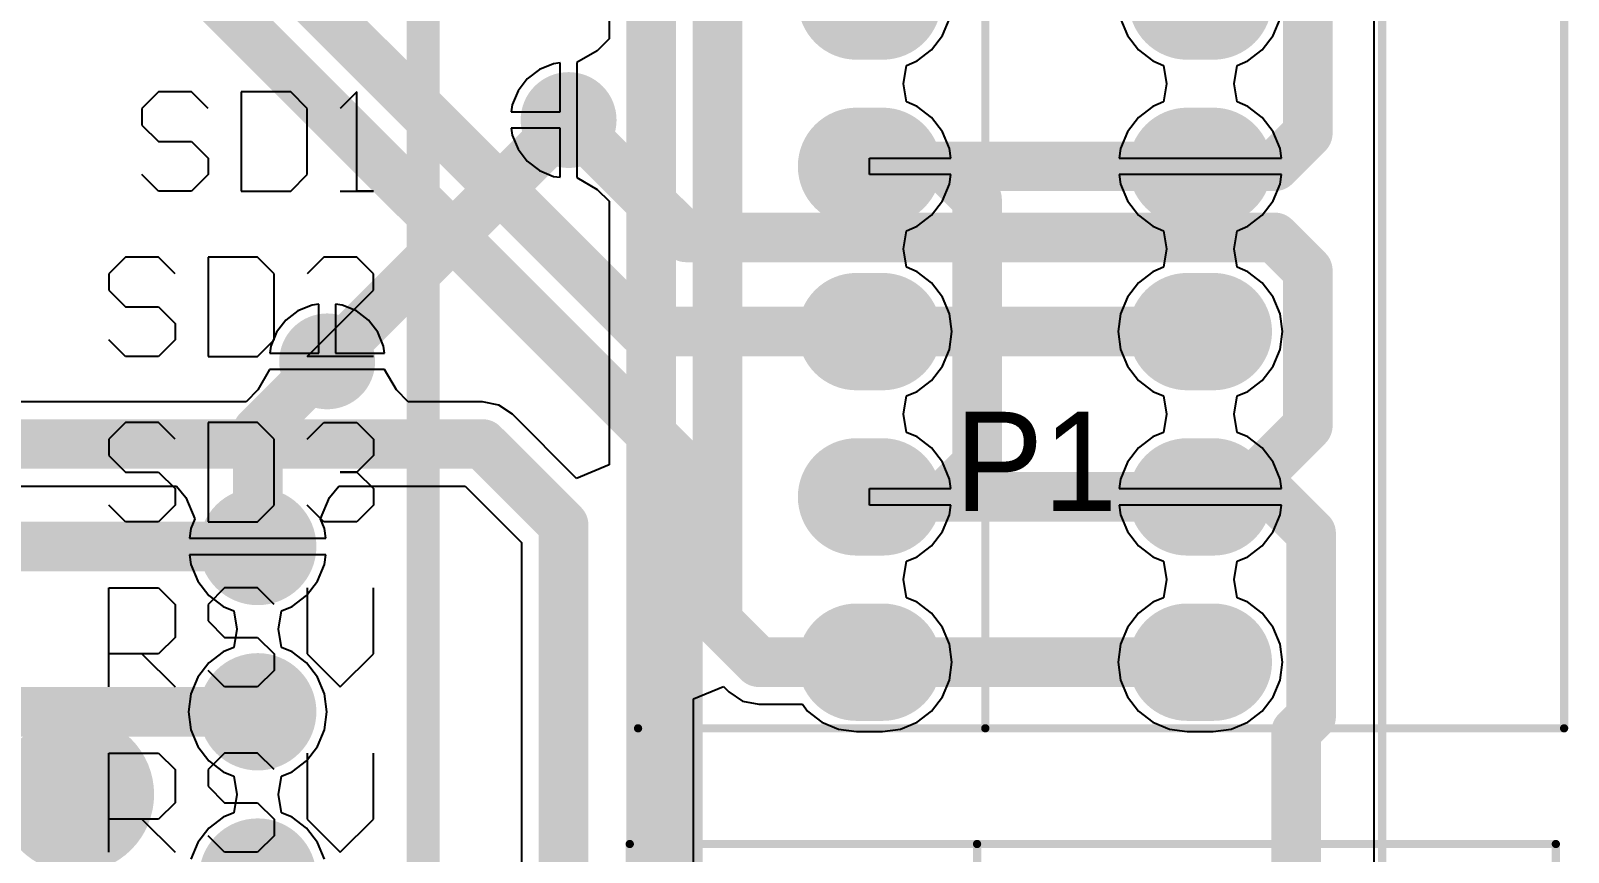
# Model space of a CAD drawing. Header units: millimetres. Extents: x 2.82 to 7.12, y 0.77 to 5.15.
# Drawn here: x 6.188 to 7.117, y 2.54 to 3.037 of the extents above; entities that cross this region are included whole.
import ezdxf

# ---------------------------------------------------------------- set-up
doc = ezdxf.new("R2010")
doc.units = ezdxf.units.MM
doc.header["$MEASUREMENT"] = 0
for name, color, linetype in [('BottomLayer', 5, 'Continuous'), ('BottomSolder', 6, 'Continuous'), ('Mechanical1', 6, 'Continuous'), ('MultiLayer', 9, 'Continuous'), ('PadHoleLayer', 156, 'Continuous'), ('TopLayer', 1, 'Continuous'), ('TopOverlay', 2, 'Continuous'), ('TopSolder', 216, 'Continuous'), ('ViaHoleLayer', 16, 'Continuous')]:
    doc.layers.add(name, color=color, linetype=linetype)

# ---------------------------------------------------------------- blocks, each defined once
blk = doc.blocks.new('EC3AW_9')
at = {"layer": 'BottomLayer', "const_width": 0.031496}
for points in [[(0.054252, 0.1, 1), (0.085748, 0.1, 1)], [(0.154252, 0.1, 1), (0.185748, 0.1, 1)], [(0.254252, 0.1, 1), (0.285748, 0.1, 1)]]:
    blk.add_lwpolyline(points, format="xyb", close=True, dxfattribs=at)
at = {"layer": 'BottomSolder', "const_width": 0.035496}
for points in [[(0.052252, 0.1, 1), (0.087748, 0.1, 1)], [(0.152252, 0.1, 1), (0.187748, 0.1, 1)], [(0.252252, 0.1, 1), (0.287748, 0.1, 1)]]:
    blk.add_lwpolyline(points, format="xyb", close=True, dxfattribs=at)
at = {"layer": 'MultiLayer', "const_width": 0.031496}
for points in [[(0.054252, 0.1, 1), (0.085748, 0.1, 1)], [(0.154252, 0.1, 1), (0.185748, 0.1, 1)], [(0.254252, 0.1, 1), (0.285748, 0.1, 1)]]:
    blk.add_lwpolyline(points, format="xyb", close=True, dxfattribs=at)
at = {"layer": 'PadHoleLayer', "const_width": 0.015748}
for points in [[(0.062126, 0.1, 1), (0.077874, 0.1, 1)], [(0.162126, 0.1, 1), (0.177874, 0.1, 1)], [(0.262126, 0.1, 1), (0.277874, 0.1, 1)]]:
    blk.add_lwpolyline(points, format="xyb", close=True, dxfattribs=at)
at = {"layer": 'TopLayer', "const_width": 0.031496}
for points in [[(0.054252, 0.1, 1), (0.085748, 0.1, 1)], [(0.154252, 0.1, 1), (0.185748, 0.1, 1)], [(0.254252, 0.1, 1), (0.285748, 0.1, 1)]]:
    blk.add_lwpolyline(points, format="xyb", close=True, dxfattribs=at)
at = {"layer": 'TopOverlay'}
for points, const_width in [([(0.142361, 0.21, 1), (0.097639, 0.21, 1)], 0.05), ([(0.085139, 0.21, 1), (0.110139, 0.21, 1)], 0.025), ([(0.129861, 0.21, 1), (0.154861, 0.21, 1)], 0.025)]:
    blk.add_lwpolyline(points, format="xyb", close=True, dxfattribs=dict(at, const_width=const_width))
at = {"layer": 'TopOverlay', "const_width": 0.02}
blk.add_lwpolyline([(0, 0), (1.25, 0)], dxfattribs=at)
at = {"layer": 'TopSolder', "const_width": 0.035496}
for points in [[(0.052252, 0.1, 1), (0.087748, 0.1, 1)], [(0.152252, 0.1, 1), (0.187748, 0.1, 1)], [(0.252252, 0.1, 1), (0.287748, 0.1, 1)]]:
    blk.add_lwpolyline(points, format="xyb", close=True, dxfattribs=at)
blk = doc.blocks.new('S______T________15')
at = {"layer": 'TopOverlay', "const_width": 0.005}
for points in [[(-0.04, 0.34), (1.08, 0.34)], [(1.08, 0.34), (1.08, -0.22)], [(-0.04, 0.13), (1.08, 0.13)], [(-0.04, -0.22), (1.08, -0.22)]]:
    blk.add_lwpolyline(points, dxfattribs=at)
at = {"layer": 'TopOverlay', "const_width": 0.0025}
for points in [[(1.07875, 0.34, 1), (1.08125, 0.34, 1)], [(1.07875, 0.34, 1), (1.08125, 0.34, 1)], [(1.07875, 0.13, 1), (1.08125, 0.13, 1)], [(1.07875, -0.22, 1), (1.08125, -0.22, 1)], [(1.07875, -0.22, 1), (1.08125, -0.22, 1)]]:
    blk.add_lwpolyline(points, format="xyb", close=True, dxfattribs=at)
blk = doc.blocks.new('N___MCU__0_9_16')
at = {"layer": 'TopOverlay'}
for p, q in [((-1.01995, -0.06501), (-1.03995, -0.085)), ((-0.99996, -0.085), (-1.01995, -0.06501)), ((-0.97997, -0.07501), (-0.96997, -0.06501)), ((-0.96997, -0.06501), (-0.94998, -0.06501)), ((-0.94998, -0.06501), (-0.93998, -0.07501)), ((-0.89999, -0.085), (-0.91999, -0.06501)), ((-0.88, -0.06501), (-0.88, -0.12499)), ((-0.97997, -0.085), (-0.97997, -0.07501)), ((-1.03995, -0.085), (-1.03995, -0.12499)), ((-0.99996, -0.12499), (-0.99996, -0.085)), ((-0.96997, -0.095), (-0.97997, -0.085)), ((-0.91999, -0.095), (-0.90999, -0.085)), ((-0.90999, -0.085), (-0.88, -0.085)), ((-0.94998, -0.095), (-0.96997, -0.095)), ((-0.93998, -0.105), (-0.94998, -0.095)), ((-0.91999, -0.11499), (-0.91999, -0.095)), ((-0.93998, -0.11499), (-0.93998, -0.105)), ((-0.97997, -0.11499), (-0.96997, -0.12499)), ((-0.94998, -0.12499), (-0.93998, -0.11499)), ((-0.90999, -0.12499), (-0.91999, -0.11499)), ((-0.96997, -0.12499), (-0.94998, -0.12499)), ((-0.88, -0.12499), (-0.90999, -0.12499)), ((-1.01995, -0.16501), (-1.03995, -0.185)), ((-0.99996, -0.185), (-1.01995, -0.16501)), ((-0.97997, -0.17501), (-0.96997, -0.16501)), ((-0.96997, -0.16501), (-0.94998, -0.16501)), ((-0.94998, -0.16501), (-0.93998, -0.17501)), ((-0.89999, -0.185), (-0.91999, -0.16501)), ((-0.88, -0.16501), (-0.88, -0.22499)), ((-0.97997, -0.185), (-0.97997, -0.17501)), ((-1.03995, -0.185), (-1.03995, -0.22499)), ((-0.99996, -0.22499), (-0.99996, -0.185)), ((-0.96997, -0.195), (-0.97997, -0.185)), ((-0.91999, -0.195), (-0.90999, -0.185)), ((-0.90999, -0.185), (-0.88, -0.185)), ((-0.94998, -0.195), (-0.96997, -0.195)), ((-0.93998, -0.205), (-0.94998, -0.195)), ((-0.91999, -0.21499), (-0.91999, -0.195)), ((-0.93998, -0.21499), (-0.93998, -0.205)), ((-0.97997, -0.21499), (-0.96997, -0.22499)), ((-0.94998, -0.22499), (-0.93998, -0.21499)), ((-0.90999, -0.22499), (-0.91999, -0.21499)), ((-0.96997, -0.22499), (-0.94998, -0.22499)), ((-0.88, -0.22499), (-0.90999, -0.22499)), ((-1.03995, -0.27501), (-1.02995, -0.26501)), ((-1.02995, -0.26501), (-1.00996, -0.26501)), ((-1.00996, -0.26501), (-0.99996, -0.27501)), ((-0.96997, -0.26501), (-0.97997, -0.27501)), ((-0.93998, -0.26501), (-0.96997, -0.26501)), ((-0.93998, -0.32499), (-0.93998, -0.26501)), ((-0.91999, -0.27501), (-0.90999, -0.26501)), ((-0.90999, -0.26501), (-0.89, -0.26501)), ((-0.89, -0.26501), (-0.88, -0.27501)), ((-1.03995, -0.285), (-1.03995, -0.27501)), ((-0.97997, -0.27501), (-0.97997, -0.31499)), ((-0.91999, -0.285), (-0.91999, -0.27501)), ((-1.02995, -0.295), (-1.03995, -0.285)), ((-0.90999, -0.295), (-0.91999, -0.285)), ((-1.03995, -0.305), (-1.02995, -0.295)), ((-1.02995, -0.295), (-1.01995, -0.295)), ((-1.01995, -0.295), (-1.02995, -0.295)), ((-0.89, -0.295), (-0.90999, -0.295)), ((-0.88, -0.305), (-0.89, -0.295)), ((-1.03995, -0.31499), (-1.03995, -0.305)), ((-0.88, -0.31499), (-0.88, -0.305)), ((-1.02995, -0.32499), (-1.03995, -0.31499)), ((-0.99996, -0.31499), (-1.00996, -0.32499)), ((-0.97997, -0.31499), (-0.96997, -0.32499)), ((-0.91999, -0.31499), (-0.90999, -0.32499)), ((-0.89, -0.32499), (-0.88, -0.31499)), ((-1.00996, -0.32499), (-1.02995, -0.32499)), ((-0.96997, -0.32499), (-0.93998, -0.32499)), ((-0.90999, -0.32499), (-0.89, -0.32499)), ((-1.03995, -0.36501), (-0.99996, -0.36501)), ((-0.99996, -0.36501), (-1.03995, -0.405)), ((-0.96997, -0.36501), (-0.97997, -0.37501)), ((-0.93998, -0.36501), (-0.96997, -0.36501)), ((-0.93998, -0.42499), (-0.93998, -0.36501)), ((-0.91999, -0.37501), (-0.90999, -0.36501)), ((-0.90999, -0.36501), (-0.89, -0.36501)), ((-0.89, -0.36501), (-0.88, -0.37501)), ((-0.97997, -0.37501), (-0.97997, -0.41499)), ((-0.91999, -0.385), (-0.91999, -0.37501)), ((-0.90999, -0.395), (-0.91999, -0.385)), ((-0.89, -0.395), (-0.90999, -0.395)), ((-0.88, -0.405), (-0.89, -0.395)), ((-1.03995, -0.405), (-1.03995, -0.41499)), ((-0.88, -0.41499), (-0.88, -0.405)), ((-1.03995, -0.41499), (-1.02995, -0.42499)), ((-1.00996, -0.42499), (-0.99996, -0.41499)), ((-0.97997, -0.41499), (-0.96997, -0.42499)), ((-0.91999, -0.41499), (-0.90999, -0.42499)), ((-0.89, -0.42499), (-0.88, -0.41499)), ((-1.02995, -0.42499), (-1.00996, -0.42499)), ((-0.96997, -0.42499), (-0.93998, -0.42499)), ((-0.90999, -0.42499), (-0.89, -0.42499)), ((-1.01995, -0.46501), (-1.03995, -0.46501)), ((-1.03995, -0.46501), (-1.02995, -0.46501)), ((-1.02995, -0.46501), (-1.02995, -0.52499)), ((-0.98996, -0.46501), (-0.99996, -0.47501)), ((-0.95997, -0.46501), (-0.98996, -0.46501)), ((-0.95997, -0.52499), (-0.95997, -0.46501)), ((-0.93998, -0.47501), (-0.92998, -0.46501)), ((-0.92998, -0.46501), (-0.90999, -0.46501)), ((-0.90999, -0.46501), (-0.89999, -0.47501)), ((-0.99996, -0.47501), (-0.99996, -0.51499)), ((-0.93998, -0.485), (-0.93998, -0.47501)), ((-0.92998, -0.495), (-0.93998, -0.485)), ((-0.90999, -0.495), (-0.92998, -0.495)), ((-0.89999, -0.505), (-0.90999, -0.495)), ((-0.89999, -0.51499), (-0.89999, -0.505)), ((-1.02995, -0.52499), (-1.01995, -0.51499)), ((-0.99996, -0.51499), (-0.98996, -0.52499)), ((-0.93998, -0.51499), (-0.92998, -0.52499)), ((-0.90999, -0.52499), (-0.89999, -0.51499)), ((-0.98996, -0.52499), (-0.95997, -0.52499)), ((-0.92998, -0.52499), (-0.90999, -0.52499))]:
    blk.add_line(p, q, dxfattribs=at)
blk = doc.blocks.new('S______T________40')
at = {"layer": 'BottomLayer', "const_width": 0.06299}
for points in [[(0, 0.20787), (0, 0.19213)], [(0.1, 0.20787), (0.1, 0.19213)], [(0.2, 0.20787), (0.2, 0.19213)], [(0.3, 0.20787), (0.3, 0.19213)], [(0.4, 0.20787), (0.4, 0.19213)], [(0, 0.00787), (0, -0.00787)], [(0.1, 0.00787), (0.1, -0.00787)], [(0.2, 0.00787), (0.2, -0.00787)], [(0.3, 0.00787), (0.3, -0.00787)], [(0.4, 0.00787), (0.4, -0.00787)]]:
    blk.add_lwpolyline(points, dxfattribs=at)
at = {"layer": 'BottomLayer', "const_width": 0.0315}
for points in [[(-0.01575, 0.20787, 1), (0.01575, 0.20787, 1)], [(0.08425, 0.20787, 1), (0.11575, 0.20787, 1)], [(0.18425, 0.20787, 1), (0.21575, 0.20787, 1)], [(0.28425, 0.20787, 1), (0.31575, 0.20787, 1)], [(0.38425, 0.20787, 1), (0.41575, 0.20787, 1)], [(-0.01575, 0.19213, 1), (0.01575, 0.19213, 1)], [(0.08425, 0.19213, 1), (0.11575, 0.19213, 1)], [(0.18425, 0.19213, 1), (0.21575, 0.19213, 1)], [(0.28425, 0.19213, 1), (0.31575, 0.19213, 1)], [(0.38425, 0.19213, 1), (0.41575, 0.19213, 1)], [(-0.01575, 0.00787, 1), (0.01575, 0.00787, 1)], [(0.08425, 0.00787, 1), (0.11575, 0.00787, 1)], [(0.18425, 0.00787, 1), (0.21575, 0.00787, 1)], [(0.28425, 0.00787, 1), (0.31575, 0.00787, 1)], [(0.38425, 0.00787, 1), (0.41575, 0.00787, 1)], [(-0.01575, -0.00787, 1), (0.01575, -0.00787, 1)], [(0.08425, -0.00787, 1), (0.11575, -0.00787, 1)], [(0.18425, -0.00787, 1), (0.21575, -0.00787, 1)], [(0.28425, -0.00787, 1), (0.31575, -0.00787, 1)], [(0.38425, -0.00787, 1), (0.41575, -0.00787, 1)]]:
    blk.add_lwpolyline(points, format="xyb", close=True, dxfattribs=at)
at = {"layer": 'BottomSolder', "const_width": 0.07099}
for points in [[(0, 0.20787), (0, 0.19213)], [(0.1, 0.20787), (0.1, 0.19213)], [(0.2, 0.20787), (0.2, 0.19213)], [(0.3, 0.20787), (0.3, 0.19213)], [(0.4, 0.20787), (0.4, 0.19213)], [(0, 0.00787), (0, -0.00787)], [(0.1, 0.00787), (0.1, -0.00787)], [(0.2, 0.00787), (0.2, -0.00787)], [(0.3, 0.00787), (0.3, -0.00787)], [(0.4, 0.00787), (0.4, -0.00787)]]:
    blk.add_lwpolyline(points, dxfattribs=at)
at = {"layer": 'BottomSolder', "const_width": 0.0355}
for points in [[(-0.01775, 0.20787, 1), (0.01775, 0.20787, 1)], [(0.08225, 0.20787, 1), (0.11775, 0.20787, 1)], [(0.18225, 0.20787, 1), (0.21775, 0.20787, 1)], [(0.28225, 0.20787, 1), (0.31775, 0.20787, 1)], [(0.38225, 0.20787, 1), (0.41775, 0.20787, 1)], [(-0.01775, 0.19213, 1), (0.01775, 0.19213, 1)], [(0.08225, 0.19213, 1), (0.11775, 0.19213, 1)], [(0.18225, 0.19213, 1), (0.21775, 0.19213, 1)], [(0.28225, 0.19213, 1), (0.31775, 0.19213, 1)], [(0.38225, 0.19213, 1), (0.41775, 0.19213, 1)], [(-0.01775, 0.00787, 1), (0.01775, 0.00787, 1)], [(0.08225, 0.00787, 1), (0.11775, 0.00787, 1)], [(0.18225, 0.00787, 1), (0.21775, 0.00787, 1)], [(0.28225, 0.00787, 1), (0.31775, 0.00787, 1)], [(0.38225, 0.00787, 1), (0.41775, 0.00787, 1)], [(-0.01775, -0.00787, 1), (0.01775, -0.00787, 1)], [(0.08225, -0.00787, 1), (0.11775, -0.00787, 1)], [(0.18225, -0.00787, 1), (0.21775, -0.00787, 1)], [(0.28225, -0.00787, 1), (0.31775, -0.00787, 1)], [(0.38225, -0.00787, 1), (0.41775, -0.00787, 1)]]:
    blk.add_lwpolyline(points, format="xyb", close=True, dxfattribs=at)
at = {"layer": 'MultiLayer', "const_width": 0.06299}
for points in [[(0, 0.20787), (0, 0.19213)], [(0.1, 0.20787), (0.1, 0.19213)], [(0.2, 0.20787), (0.2, 0.19213)], [(0.3, 0.20787), (0.3, 0.19213)], [(0.4, 0.20787), (0.4, 0.19213)], [(0, 0.00787), (0, -0.00787)], [(0.1, 0.00787), (0.1, -0.00787)], [(0.2, 0.00787), (0.2, -0.00787)], [(0.3, 0.00787), (0.3, -0.00787)], [(0.4, 0.00787), (0.4, -0.00787)]]:
    blk.add_lwpolyline(points, dxfattribs=at)
at = {"layer": 'MultiLayer', "const_width": 0.0315}
for points in [[(-0.01575, 0.20787, 1), (0.01575, 0.20787, 1)], [(0.08425, 0.20787, 1), (0.11575, 0.20787, 1)], [(0.18425, 0.20787, 1), (0.21575, 0.20787, 1)], [(0.28425, 0.20787, 1), (0.31575, 0.20787, 1)], [(0.38425, 0.20787, 1), (0.41575, 0.20787, 1)], [(-0.01575, 0.19213, 1), (0.01575, 0.19213, 1)], [(0.08425, 0.19213, 1), (0.11575, 0.19213, 1)], [(0.18425, 0.19213, 1), (0.21575, 0.19213, 1)], [(0.28425, 0.19213, 1), (0.31575, 0.19213, 1)], [(0.38425, 0.19213, 1), (0.41575, 0.19213, 1)], [(-0.01575, 0.00787, 1), (0.01575, 0.00787, 1)], [(0.08425, 0.00787, 1), (0.11575, 0.00787, 1)], [(0.18425, 0.00787, 1), (0.21575, 0.00787, 1)], [(0.28425, 0.00787, 1), (0.31575, 0.00787, 1)], [(0.38425, 0.00787, 1), (0.41575, 0.00787, 1)], [(-0.01575, -0.00787, 1), (0.01575, -0.00787, 1)], [(0.08425, -0.00787, 1), (0.11575, -0.00787, 1)], [(0.18425, -0.00787, 1), (0.21575, -0.00787, 1)], [(0.28425, -0.00787, 1), (0.31575, -0.00787, 1)], [(0.38425, -0.00787, 1), (0.41575, -0.00787, 1)]]:
    blk.add_lwpolyline(points, format="xyb", close=True, dxfattribs=at)
at = {"layer": 'PadHoleLayer', "const_width": 0.01969}
for points in [[(-0.00984, 0.2, 1), (0.00984, 0.2, 1)], [(0.09016, 0.2, 1), (0.10984, 0.2, 1)], [(0.19016, 0.2, 1), (0.20984, 0.2, 1)], [(0.29016, 0.2, 1), (0.30984, 0.2, 1)], [(0.39016, 0.2, 1), (0.40984, 0.2, 1)], [(-0.00984, 0, 1), (0.00984, 0, 1)], [(0.09016, 0, 1), (0.10984, 0, 1)], [(0.19016, 0, 1), (0.20984, 0, 1)], [(0.29016, 0, 1), (0.30984, 0, 1)], [(0.39016, 0, 1), (0.40984, 0, 1)]]:
    blk.add_lwpolyline(points, format="xyb", close=True, dxfattribs=at)
at = {"layer": 'TopLayer', "const_width": 0.06299}
for points in [[(0, 0.20787), (0, 0.19213)], [(0.1, 0.20787), (0.1, 0.19213)], [(0.2, 0.20787), (0.2, 0.19213)], [(0.3, 0.20787), (0.3, 0.19213)], [(0.4, 0.20787), (0.4, 0.19213)], [(0, 0.00787), (0, -0.00787)], [(0.1, 0.00787), (0.1, -0.00787)], [(0.2, 0.00787), (0.2, -0.00787)], [(0.3, 0.00787), (0.3, -0.00787)], [(0.4, 0.00787), (0.4, -0.00787)]]:
    blk.add_lwpolyline(points, dxfattribs=at)
at = {"layer": 'TopLayer', "const_width": 0.0315}
for points in [[(-0.01575, 0.20787, 1), (0.01575, 0.20787, 1)], [(0.08425, 0.20787, 1), (0.11575, 0.20787, 1)], [(0.18425, 0.20787, 1), (0.21575, 0.20787, 1)], [(0.28425, 0.20787, 1), (0.31575, 0.20787, 1)], [(0.38425, 0.20787, 1), (0.41575, 0.20787, 1)], [(-0.01575, 0.19213, 1), (0.01575, 0.19213, 1)], [(0.08425, 0.19213, 1), (0.11575, 0.19213, 1)], [(0.18425, 0.19213, 1), (0.21575, 0.19213, 1)], [(0.28425, 0.19213, 1), (0.31575, 0.19213, 1)], [(0.38425, 0.19213, 1), (0.41575, 0.19213, 1)], [(-0.01575, 0.00787, 1), (0.01575, 0.00787, 1)], [(0.08425, 0.00787, 1), (0.11575, 0.00787, 1)], [(0.18425, 0.00787, 1), (0.21575, 0.00787, 1)], [(0.28425, 0.00787, 1), (0.31575, 0.00787, 1)], [(0.38425, 0.00787, 1), (0.41575, 0.00787, 1)], [(-0.01575, -0.00787, 1), (0.01575, -0.00787, 1)], [(0.08425, -0.00787, 1), (0.11575, -0.00787, 1)], [(0.18425, -0.00787, 1), (0.21575, -0.00787, 1)], [(0.28425, -0.00787, 1), (0.31575, -0.00787, 1)], [(0.38425, -0.00787, 1), (0.41575, -0.00787, 1)]]:
    blk.add_lwpolyline(points, format="xyb", close=True, dxfattribs=at)
at = {"layer": 'TopOverlay', "const_width": 0.005}
for points in [[(-0.04, 0.34), (1.08, 0.34)], [(-0.04, 0.34), (-0.04, -0.22)], [(-0.04, 0.13), (1.08, 0.13)], [(-0.04, -0.22), (1.08, -0.22)]]:
    blk.add_lwpolyline(points, dxfattribs=at)
at = {"layer": 'TopOverlay', "const_width": 0.0025}
for points in [[(-0.04125, 0.34, 1), (-0.03875, 0.34, 1)], [(-0.04125, 0.34, 1), (-0.03875, 0.34, 1)], [(-0.04125, 0.13, 1), (-0.03875, 0.13, 1)], [(-0.04125, -0.22, 1), (-0.03875, -0.22, 1)], [(-0.04125, -0.22, 1), (-0.03875, -0.22, 1)]]:
    blk.add_lwpolyline(points, format="xyb", close=True, dxfattribs=at)
at = {"layer": 'TopSolder', "const_width": 0.07099}
for points in [[(0, 0.20787), (0, 0.19213)], [(0.1, 0.20787), (0.1, 0.19213)], [(0.2, 0.20787), (0.2, 0.19213)], [(0.3, 0.20787), (0.3, 0.19213)], [(0.4, 0.20787), (0.4, 0.19213)], [(0, 0.00787), (0, -0.00787)], [(0.1, 0.00787), (0.1, -0.00787)], [(0.2, 0.00787), (0.2, -0.00787)], [(0.3, 0.00787), (0.3, -0.00787)], [(0.4, 0.00787), (0.4, -0.00787)]]:
    blk.add_lwpolyline(points, dxfattribs=at)
at = {"layer": 'TopSolder', "const_width": 0.0355}
for points in [[(-0.01775, 0.20787, 1), (0.01775, 0.20787, 1)], [(0.08225, 0.20787, 1), (0.11775, 0.20787, 1)], [(0.18225, 0.20787, 1), (0.21775, 0.20787, 1)], [(0.28225, 0.20787, 1), (0.31775, 0.20787, 1)], [(0.38225, 0.20787, 1), (0.41775, 0.20787, 1)], [(-0.01775, 0.19213, 1), (0.01775, 0.19213, 1)], [(0.08225, 0.19213, 1), (0.11775, 0.19213, 1)], [(0.18225, 0.19213, 1), (0.21775, 0.19213, 1)], [(0.28225, 0.19213, 1), (0.31775, 0.19213, 1)], [(0.38225, 0.19213, 1), (0.41775, 0.19213, 1)], [(-0.01775, 0.00787, 1), (0.01775, 0.00787, 1)], [(0.08225, 0.00787, 1), (0.11775, 0.00787, 1)], [(0.18225, 0.00787, 1), (0.21775, 0.00787, 1)], [(0.28225, 0.00787, 1), (0.31775, 0.00787, 1)], [(0.38225, 0.00787, 1), (0.41775, 0.00787, 1)], [(-0.01775, -0.00787, 1), (0.01775, -0.00787, 1)], [(0.08225, -0.00787, 1), (0.11775, -0.00787, 1)], [(0.18225, -0.00787, 1), (0.21775, -0.00787, 1)], [(0.28225, -0.00787, 1), (0.31775, -0.00787, 1)], [(0.38225, -0.00787, 1), (0.41775, -0.00787, 1)]]:
    blk.add_lwpolyline(points, format="xyb", close=True, dxfattribs=at)

msp = doc.modelspace()

# ---------------------------------------------------------------- linework, layer by layer
at = {"layer": 'BottomLayer', "const_width": 0.03}
for points in [[(6.145, 3.268), (6.558, 2.855)], [(6.128, 3.228), (6.579, 2.777)], [(6.513, 2.983), (6.584, 2.912)], [(6.695, 2.955), (6.895, 2.955)], [(6.584, 2.912), (6.94, 2.912)], [(6.94, 2.912), (6.96, 2.892)], [(6.96, 2.798), (6.96, 2.892)], [(6.558, 2.855), (6.695, 2.855)], [(6.695, 2.855), (6.895, 2.855)], [(6.325, 2.795), (6.367, 2.837)], [(6.325, 2.725), (6.325, 2.795)], [(6.917, 2.755), (6.96, 2.798)], [(6.579, 2.32), (6.579, 2.777)], [(6.695, 2.755), (6.895, 2.755)], [(6.895, 2.755), (6.917, 2.755)], [(6.695, 2.655), (6.895, 2.655)], [(5.725, 2.625), (6.325, 2.625)]]:
    msp.add_lwpolyline(points, dxfattribs=at)
at = {"layer": 'BottomLayer'}
for points, const_width in [([(6.5005, 2.983, 1), (6.5255, 2.983, 1)], 0.025), ([(6.5055, 2.983, 1), (6.5205, 2.983, 1)], 0.015), ([(6.6875, 2.955, 1), (6.7025, 2.955, 1)], 0.015), ([(6.8875, 2.955, 1), (6.9025, 2.955, 1)], 0.015), ([(6.5765, 2.912, 1), (6.5915, 2.912, 1)], 0.015), ([(6.5765, 2.912, 1), (6.5915, 2.912, 1)], 0.015), ([(6.9325, 2.912, 1), (6.9475, 2.912, 1)], 0.015), ([(6.9325, 2.912, 1), (6.9475, 2.912, 1)], 0.015), ([(6.9525, 2.892, 1), (6.9675, 2.892, 1)], 0.015), ([(6.9525, 2.892, 1), (6.9675, 2.892, 1)], 0.015), ([(6.5505, 2.855, 1), (6.5655, 2.855, 1)], 0.015), ([(6.5505, 2.855, 1), (6.5655, 2.855, 1)], 0.015), ([(6.6875, 2.855, 1), (6.7025, 2.855, 1)], 0.015), ([(6.6875, 2.855, 1), (6.7025, 2.855, 1)], 0.015), ([(6.8875, 2.855, 1), (6.9025, 2.855, 1)], 0.015), ([(6.3545, 2.837, 1), (6.3795, 2.837, 1)], 0.025), ([(6.3595, 2.837, 1), (6.3745, 2.837, 1)], 0.015), ([(6.3175, 2.795, 1), (6.3325, 2.795, 1)], 0.015), ([(6.3175, 2.795, 1), (6.3325, 2.795, 1)], 0.015), ([(6.9525, 2.798, 1), (6.9675, 2.798, 1)], 0.015), ([(6.9525, 2.798, 1), (6.9675, 2.798, 1)], 0.015), ([(6.5715, 2.777, 1), (6.5865, 2.777, 1)], 0.015), ([(6.5715, 2.777, 1), (6.5865, 2.777, 1)], 0.015), ([(6.6875, 2.755, 1), (6.7025, 2.755, 1)], 0.015), ([(6.8875, 2.755, 1), (6.9025, 2.755, 1)], 0.015), ([(6.8875, 2.755, 1), (6.9025, 2.755, 1)], 0.015), ([(6.9095, 2.755, 1), (6.9245, 2.755, 1)], 0.015), ([(6.9095, 2.755, 1), (6.9245, 2.755, 1)], 0.015), ([(6.3175, 2.725, 1), (6.3325, 2.725, 1)], 0.015), ([(6.6875, 2.655, 1), (6.7025, 2.655, 1)], 0.015), ([(6.8875, 2.655, 1), (6.9025, 2.655, 1)], 0.015), ([(6.3175, 2.625, 1), (6.3325, 2.625, 1)], 0.015)]:
    msp.add_lwpolyline(points, format="xyb", close=True, dxfattribs=dict(at, const_width=const_width))
at = {"layer": 'BottomSolder', "const_width": 0.029}
for points in [[(6.4985, 2.983, 1), (6.5275, 2.983, 1)], [(6.3525, 2.837, 1), (6.3815, 2.837, 1)]]:
    msp.add_lwpolyline(points, format="xyb", close=True, dxfattribs=at)
at = {"layer": 'Mechanical1', "const_width": 0.005}
msp.add_lwpolyline([(7.005, 0.995), (7.005, 4.945)], dxfattribs=at)
at = {"layer": 'MultiLayer', "const_width": 0.025}
for points in [[(6.5005, 2.983, 1), (6.5255, 2.983, 1)], [(6.3545, 2.837, 1), (6.3795, 2.837, 1)]]:
    msp.add_lwpolyline(points, format="xyb", close=True, dxfattribs=at)
at = {"layer": 'TopLayer'}
for p, q in [((7, 4.90216), (7, 1)), ((6.53751, 3.17744), (6.53751, 3.03204)), ((6.73912, 3.03407), (6.7433, 3.04417)), ((6.8467, 3.04417), (6.85088, 3.03407)), ((6.93912, 3.03407), (6.9433, 3.04417)), ((6.53751, 3.03204), (6.53019, 3.02493)), ((6.73247, 3.0254), (6.73912, 3.03407)), ((6.85088, 3.03407), (6.85753, 3.0254)), ((6.93247, 3.0254), (6.93912, 3.03407)), ((6.53019, 3.02493), (6.518, 3.01777)), ((6.7238, 3.01875), (6.73247, 3.0254)), ((6.85753, 3.0254), (6.8662, 3.01875)), ((6.9238, 3.01875), (6.93247, 3.0254)), ((6.49535, 3.01357), (6.48804, 3.00796)), ((6.50386, 3.0171), (6.49535, 3.01357)), ((6.508, 3.01764), (6.50386, 3.0171)), ((6.508, 2.988), (6.508, 3.01764)), ((6.518, 3.01777), (6.518, 2.983)), ((6.71544, 3.005), (6.71731, 3.01606)), ((6.71731, 3.01606), (6.7238, 3.01875)), ((6.8662, 3.01875), (6.87269, 3.01606)), ((6.87269, 3.01606), (6.87456, 3.005)), ((6.91544, 3.005), (6.91731, 3.01606)), ((6.91731, 3.01606), (6.9238, 3.01875)), ((6.48804, 3.00796), (6.48243, 3.00065)), ((6.71731, 2.99394), (6.71544, 3.005)), ((6.87456, 3.005), (6.87269, 2.99394)), ((6.91731, 2.99394), (6.91544, 3.005)), ((6.48243, 3.00065), (6.4789, 2.99214)), ((6.7238, 2.99125), (6.71731, 2.99394)), ((6.87269, 2.99394), (6.8662, 2.99125)), ((6.9238, 2.99125), (6.91731, 2.99394)), ((6.4789, 2.99214), (6.47836, 2.988)), ((6.47836, 2.988), (6.508, 2.988)), ((6.73247, 2.9846), (6.7238, 2.99125)), ((6.73912, 2.97593), (6.73247, 2.9846)), ((6.85753, 2.9846), (6.85088, 2.97593)), ((6.8662, 2.99125), (6.85753, 2.9846)), ((6.93247, 2.9846), (6.9238, 2.99125)), ((6.93912, 2.97593), (6.93247, 2.9846)), ((6.508, 2.978), (6.47836, 2.978)), ((6.47836, 2.978), (6.4789, 2.97386)), ((6.508, 2.94836), (6.508, 2.978)), ((6.518, 2.983), (6.518, 2.94823)), ((6.7433, 2.96583), (6.73912, 2.97593)), ((6.85088, 2.97593), (6.8467, 2.96583)), ((6.9433, 2.96583), (6.93912, 2.97593)), ((6.4789, 2.97386), (6.48243, 2.96535)), ((6.48243, 2.96535), (6.48804, 2.95804)), ((6.48804, 2.95804), (6.49535, 2.95243)), ((6.695, 2.95), (6.695, 2.96)), ((6.695, 2.96), (6.74407, 2.96)), ((6.74407, 2.96), (6.7433, 2.96583)), ((6.8467, 2.96583), (6.84593, 2.96)), ((6.84593, 2.96), (6.895, 2.96)), ((6.895, 2.96), (6.94407, 2.96)), ((6.94407, 2.96), (6.9433, 2.96583)), ((6.49535, 2.95243), (6.50386, 2.9489)), ((6.50386, 2.9489), (6.508, 2.94836)), ((6.518, 2.94823), (6.53019, 2.94107)), ((6.74407, 2.95), (6.695, 2.95)), ((6.7433, 2.94417), (6.74407, 2.95)), ((6.895, 2.95), (6.84593, 2.95)), ((6.84593, 2.95), (6.8467, 2.94417)), ((6.94407, 2.95), (6.895, 2.95)), ((6.9433, 2.94417), (6.94407, 2.95)), ((6.53019, 2.94107), (6.53751, 2.93396)), ((6.73912, 2.93407), (6.7433, 2.94417)), ((6.8467, 2.94417), (6.85088, 2.93407)), ((6.93912, 2.93407), (6.9433, 2.94417)), ((6.53751, 2.93396), (6.53751, 2.77438)), ((6.73247, 2.9254), (6.73912, 2.93407)), ((6.85088, 2.93407), (6.85753, 2.9254)), ((6.93247, 2.9254), (6.93912, 2.93407)), ((6.7238, 2.91875), (6.73247, 2.9254)), ((6.85753, 2.9254), (6.8662, 2.91875)), ((6.9238, 2.91875), (6.93247, 2.9254)), ((6.71544, 2.905), (6.71731, 2.91606)), ((6.71731, 2.91606), (6.7238, 2.91875)), ((6.8662, 2.91875), (6.87269, 2.91606)), ((6.87269, 2.91606), (6.87456, 2.905)), ((6.91544, 2.905), (6.91731, 2.91606)), ((6.91731, 2.91606), (6.9238, 2.91875)), ((6.71731, 2.89394), (6.71544, 2.905)), ((6.87456, 2.905), (6.87269, 2.89394)), ((6.91731, 2.89394), (6.91544, 2.905)), ((6.7238, 2.89125), (6.71731, 2.89394)), ((6.87269, 2.89394), (6.8662, 2.89125)), ((6.9238, 2.89125), (6.91731, 2.89394)), ((6.73247, 2.8846), (6.7238, 2.89125)), ((6.73912, 2.87593), (6.73247, 2.8846)), ((6.85753, 2.8846), (6.85088, 2.87593)), ((6.8662, 2.89125), (6.85753, 2.8846)), ((6.93247, 2.8846), (6.9238, 2.89125)), ((6.93912, 2.87593), (6.93247, 2.8846)), ((6.7433, 2.86583), (6.73912, 2.87593)), ((6.85088, 2.87593), (6.8467, 2.86583)), ((6.9433, 2.86583), (6.93912, 2.87593)), ((6.34935, 2.86757), (6.34204, 2.86196)), ((6.35786, 2.8711), (6.34935, 2.86757)), ((6.362, 2.87164), (6.35786, 2.8711)), ((6.362, 2.842), (6.362, 2.87164)), ((6.37614, 2.8711), (6.372, 2.87164)), ((6.372, 2.87164), (6.372, 2.842)), ((6.38465, 2.86757), (6.37614, 2.8711)), ((6.39196, 2.86196), (6.38465, 2.86757)), ((6.74473, 2.855), (6.7433, 2.86583)), ((6.8467, 2.86583), (6.84527, 2.855)), ((6.94473, 2.855), (6.9433, 2.86583)), ((6.33643, 2.85465), (6.3329, 2.84614)), ((6.34204, 2.86196), (6.33643, 2.85465)), ((6.39757, 2.85465), (6.39196, 2.86196)), ((6.4011, 2.84614), (6.39757, 2.85465)), ((6.7433, 2.84417), (6.74473, 2.855)), ((6.84527, 2.855), (6.8467, 2.84417)), ((6.9433, 2.84417), (6.94473, 2.855)), ((6.3329, 2.84614), (6.33236, 2.842)), ((6.40164, 2.842), (6.4011, 2.84614)), ((6.33236, 2.842), (6.362, 2.842)), ((6.372, 2.842), (6.40164, 2.842)), ((6.73912, 2.83407), (6.7433, 2.84417)), ((6.8467, 2.84417), (6.85088, 2.83407)), ((6.93912, 2.83407), (6.9433, 2.84417)), ((6.33223, 2.832), (6.32507, 2.81981)), ((6.40177, 2.832), (6.33223, 2.832)), ((6.40893, 2.81981), (6.40177, 2.832)), ((6.73247, 2.8254), (6.73912, 2.83407)), ((6.85088, 2.83407), (6.85753, 2.8254)), ((6.93247, 2.8254), (6.93912, 2.83407)), ((6.32507, 2.81981), (6.31796, 2.81249)), ((6.41604, 2.81249), (6.40893, 2.81981)), ((6.71731, 2.81606), (6.7238, 2.81875)), ((6.7238, 2.81875), (6.73247, 2.8254)), ((6.85753, 2.8254), (6.8662, 2.81875)), ((6.8662, 2.81875), (6.87269, 2.81606)), ((6.91731, 2.81606), (6.9238, 2.81875)), ((6.9238, 2.81875), (6.93247, 2.8254)), ((6.31796, 2.81249), (5.96812, 2.81249)), ((6.461, 2.81249), (6.41604, 2.81249)), ((6.47075, 2.81055), (6.461, 2.81249)), ((6.47902, 2.80502), (6.47075, 2.81055)), ((6.71544, 2.805), (6.71731, 2.81606)), ((6.87269, 2.81606), (6.87456, 2.805)), ((6.91544, 2.805), (6.91731, 2.81606)), ((6.51783, 2.76622), (6.47902, 2.80502)), ((6.71731, 2.79394), (6.71544, 2.805)), ((6.87456, 2.805), (6.87269, 2.79394)), ((6.91731, 2.79394), (6.91544, 2.805)), ((6.7238, 2.79125), (6.71731, 2.79394)), ((6.73247, 2.7846), (6.7238, 2.79125)), ((6.8662, 2.79125), (6.85753, 2.7846)), ((6.87269, 2.79394), (6.8662, 2.79125)), ((6.9238, 2.79125), (6.91731, 2.79394)), ((6.93247, 2.7846), (6.9238, 2.79125)), ((6.73912, 2.77593), (6.73247, 2.7846)), ((6.85753, 2.7846), (6.85088, 2.77593)), ((6.93912, 2.77593), (6.93247, 2.7846)), ((6.53751, 2.77438), (6.51783, 2.76622)), ((6.7433, 2.76583), (6.73912, 2.77593)), ((6.85088, 2.77593), (6.8467, 2.76583)), ((6.9433, 2.76583), (6.93912, 2.77593)), ((5.95756, 2.76151), (6.2759, 2.76151)), ((6.2759, 2.76151), (6.28156, 2.75465)), ((6.36844, 2.75465), (6.3741, 2.76151)), ((6.3741, 2.76151), (6.45044, 2.76151)), ((6.45044, 2.76151), (6.48451, 2.72744)), ((6.74407, 2.76), (6.7433, 2.76583)), ((6.8467, 2.76583), (6.84593, 2.76)), ((6.94407, 2.76), (6.9433, 2.76583)), ((6.28156, 2.75465), (6.28705, 2.74183)), ((6.36295, 2.74183), (6.36844, 2.75465)), ((6.695, 2.75), (6.695, 2.76)), ((6.695, 2.76), (6.74407, 2.76)), ((6.84593, 2.76), (6.895, 2.76)), ((6.895, 2.76), (6.94407, 2.76)), ((6.74407, 2.75), (6.695, 2.75)), ((6.73912, 2.73407), (6.7433, 2.74417)), ((6.7433, 2.74417), (6.74407, 2.75)), ((6.895, 2.75), (6.84593, 2.75)), ((6.84593, 2.75), (6.8467, 2.74417)), ((6.8467, 2.74417), (6.85088, 2.73407)), ((6.94407, 2.75), (6.895, 2.75)), ((6.93912, 2.73407), (6.9433, 2.74417)), ((6.9433, 2.74417), (6.94407, 2.75)), ((6.28457, 2.73583), (6.2838, 2.73)), ((6.28705, 2.74183), (6.28457, 2.73583)), ((6.36543, 2.73583), (6.36295, 2.74183)), ((6.3662, 2.73), (6.36543, 2.73583)), ((6.73247, 2.7254), (6.73912, 2.73407)), ((6.85088, 2.73407), (6.85753, 2.7254)), ((6.93247, 2.7254), (6.93912, 2.73407)), ((6.2838, 2.73), (6.325, 2.73)), ((6.325, 2.73), (6.3662, 2.73)), ((6.48451, 2.72744), (6.48451, 2.00219)), ((6.7238, 2.71875), (6.73247, 2.7254)), ((6.85753, 2.7254), (6.8662, 2.71875)), ((6.9238, 2.71875), (6.93247, 2.7254)), ((6.325, 2.72), (6.2838, 2.72)), ((6.2838, 2.72), (6.28457, 2.71417)), ((6.3662, 2.72), (6.325, 2.72)), ((6.36543, 2.71417), (6.3662, 2.72)), ((6.71544, 2.705), (6.71731, 2.71606)), ((6.71731, 2.71606), (6.7238, 2.71875)), ((6.8662, 2.71875), (6.87269, 2.71606)), ((6.87269, 2.71606), (6.87456, 2.705)), ((6.91544, 2.705), (6.91731, 2.71606)), ((6.91731, 2.71606), (6.9238, 2.71875)), ((6.28457, 2.71417), (6.28875, 2.70407)), ((6.36125, 2.70407), (6.36543, 2.71417)), ((6.28875, 2.70407), (6.2954, 2.6954)), ((6.3546, 2.6954), (6.36125, 2.70407)), ((6.71731, 2.69394), (6.71544, 2.705)), ((6.87456, 2.705), (6.87269, 2.69394)), ((6.91731, 2.69394), (6.91544, 2.705)), ((6.2954, 2.6954), (6.30407, 2.68875)), ((6.30407, 2.68875), (6.31057, 2.68606)), ((6.33943, 2.68606), (6.34593, 2.68875)), ((6.34593, 2.68875), (6.3546, 2.6954)), ((6.7238, 2.69125), (6.71731, 2.69394)), ((6.73247, 2.6846), (6.7238, 2.69125)), ((6.8662, 2.69125), (6.85753, 2.6846)), ((6.87269, 2.69394), (6.8662, 2.69125)), ((6.9238, 2.69125), (6.91731, 2.69394)), ((6.93247, 2.6846), (6.9238, 2.69125)), ((6.31057, 2.68606), (6.31243, 2.675)), ((6.33757, 2.675), (6.33943, 2.68606)), ((6.73912, 2.67593), (6.73247, 2.6846)), ((6.85753, 2.6846), (6.85088, 2.67593)), ((6.93912, 2.67593), (6.93247, 2.6846)), ((6.31243, 2.675), (6.31057, 2.66394)), ((6.33943, 2.66394), (6.33757, 2.675)), ((6.7433, 2.66583), (6.73912, 2.67593)), ((6.85088, 2.67593), (6.8467, 2.66583)), ((6.9433, 2.66583), (6.93912, 2.67593)), ((6.30407, 2.66125), (6.2954, 2.6546)), ((6.31057, 2.66394), (6.30407, 2.66125)), ((6.34593, 2.66125), (6.33943, 2.66394)), ((6.3546, 2.6546), (6.34593, 2.66125)), ((6.74473, 2.655), (6.7433, 2.66583)), ((6.8467, 2.66583), (6.84527, 2.655)), ((6.94473, 2.655), (6.9433, 2.66583)), ((6.2954, 2.6546), (6.28875, 2.64593)), ((6.36125, 2.64593), (6.3546, 2.6546)), ((6.7433, 2.64417), (6.74473, 2.655)), ((6.84527, 2.655), (6.8467, 2.64417)), ((6.9433, 2.64417), (6.94473, 2.655)), ((6.28875, 2.64593), (6.28457, 2.63583)), ((6.36543, 2.63583), (6.36125, 2.64593)), ((6.73912, 2.63407), (6.7433, 2.64417)), ((6.8467, 2.64417), (6.85088, 2.63407)), ((6.93912, 2.63407), (6.9433, 2.64417)), ((6.28457, 2.63583), (6.28315, 2.625)), ((6.36685, 2.625), (6.36543, 2.63583)), ((6.58849, 2.63274), (6.60668, 2.64028)), ((6.58849, 1.93056), (6.58849, 2.63274)), ((6.60668, 2.64028), (6.60998, 2.63698)), ((6.60998, 2.63698), (6.61825, 2.63145)), ((6.61825, 2.63145), (6.628, 2.62951)), ((6.73247, 2.6254), (6.73912, 2.63407)), ((6.85088, 2.63407), (6.85753, 2.6254)), ((6.93247, 2.6254), (6.93912, 2.63407)), ((6.28315, 2.625), (6.28457, 2.61417)), ((6.36543, 2.61417), (6.36685, 2.625)), ((6.628, 2.62951), (6.65438, 2.62951)), ((6.65438, 2.62951), (6.65753, 2.6254)), ((6.65753, 2.6254), (6.6662, 2.61875)), ((6.7238, 2.61875), (6.73247, 2.6254)), ((6.85753, 2.6254), (6.8662, 2.61875)), ((6.9238, 2.61875), (6.93247, 2.6254)), ((6.28457, 2.61417), (6.28875, 2.60407)), ((6.36125, 2.60407), (6.36543, 2.61417)), ((6.6662, 2.61875), (6.67629, 2.61457)), ((6.67629, 2.61457), (6.68713, 2.61315)), ((6.68713, 2.61315), (6.70287, 2.61315)), ((6.70287, 2.61315), (6.71371, 2.61457)), ((6.71371, 2.61457), (6.7238, 2.61875)), ((6.8662, 2.61875), (6.87629, 2.61457)), ((6.87629, 2.61457), (6.88713, 2.61315)), ((6.88713, 2.61315), (6.90287, 2.61315)), ((6.90287, 2.61315), (6.91371, 2.61457)), ((6.91371, 2.61457), (6.9238, 2.61875)), ((6.28875, 2.60407), (6.2954, 2.5954)), ((6.3546, 2.5954), (6.36125, 2.60407)), ((6.2954, 2.5954), (6.30407, 2.58875)), ((6.34593, 2.58875), (6.3546, 2.5954)), ((6.30407, 2.58875), (6.31057, 2.58606)), ((6.31057, 2.58606), (6.31243, 2.575)), ((6.33757, 2.575), (6.33943, 2.58606)), ((6.33943, 2.58606), (6.34593, 2.58875)), ((6.31243, 2.575), (6.31057, 2.56394)), ((6.33943, 2.56394), (6.33757, 2.575)), ((6.30407, 2.56125), (6.2954, 2.5546)), ((6.31057, 2.56394), (6.30407, 2.56125)), ((6.34593, 2.56125), (6.33943, 2.56394)), ((6.3546, 2.5546), (6.34593, 2.56125)), ((6.2954, 2.5546), (6.28875, 2.54593)), ((6.36125, 2.54593), (6.3546, 2.5546)), ((6.28875, 2.54593), (6.28457, 2.53583)), ((6.36543, 2.53583), (6.36125, 2.54593))]:
    msp.add_line(p, q, dxfattribs=at)
at = {"layer": 'TopLayer', "const_width": 0.03}
for points in [[(6.603, 2.68), (6.603, 3.268)], [(6.563, 1.92), (6.563, 3.188)], [(6.96, 2.975), (6.96, 3.135)], [(6.367, 2.837), (6.513, 2.983)], [(6.94, 2.955), (6.96, 2.975)], [(6.695, 2.955), (6.74, 2.955)], [(6.74, 2.955), (6.76, 2.935)], [(6.895, 2.955), (6.94, 2.955)], [(6.76, 2.775), (6.76, 2.935)], [(5.95756, 2.787), (6.461, 2.787)], [(6.461, 2.787), (6.51, 2.738)], [(6.74, 2.755), (6.76, 2.775)], [(6.695, 2.755), (6.74, 2.755)], [(6.895, 2.755), (6.94, 2.755)], [(6.94, 2.755), (6.962, 2.733)], [(6.51, 1.745), (6.51, 2.738)], [(6.962, 2.622), (6.962, 2.733)], [(5.725, 2.725), (6.325, 2.725)], [(6.603, 2.68), (6.628, 2.655)], [(6.628, 2.655), (6.695, 2.655)], [(6.953, 2.613), (6.962, 2.622)], [(6.953, 2.379), (6.953, 2.613)]]:
    msp.add_lwpolyline(points, dxfattribs=at)
at = {"layer": 'TopLayer'}
for points, const_width in [([(6.5005, 2.983, 1), (6.5255, 2.983, 1)], 0.025), ([(6.5055, 2.983, 1), (6.5205, 2.983, 1)], 0.015), ([(6.9525, 2.975, 1), (6.9675, 2.975, 1)], 0.015), ([(6.9525, 2.975, 1), (6.9675, 2.975, 1)], 0.015), ([(6.6875, 2.955, 1), (6.7025, 2.955, 1)], 0.015), ([(6.7325, 2.955, 1), (6.7475, 2.955, 1)], 0.015), ([(6.7325, 2.955, 1), (6.7475, 2.955, 1)], 0.015), ([(6.8875, 2.955, 1), (6.9025, 2.955, 1)], 0.015), ([(6.9325, 2.955, 1), (6.9475, 2.955, 1)], 0.015), ([(6.9325, 2.955, 1), (6.9475, 2.955, 1)], 0.015), ([(6.7525, 2.935, 1), (6.7675, 2.935, 1)], 0.015), ([(6.7525, 2.935, 1), (6.7675, 2.935, 1)], 0.015), ([(6.3545, 2.837, 1), (6.3795, 2.837, 1)], 0.025), ([(6.3595, 2.837, 1), (6.3745, 2.837, 1)], 0.015), ([(6.4535, 2.787, 1), (6.4685, 2.787, 1)], 0.015), ([(6.4535, 2.787, 1), (6.4685, 2.787, 1)], 0.015), ([(6.7525, 2.775, 1), (6.7675, 2.775, 1)], 0.015), ([(6.7525, 2.775, 1), (6.7675, 2.775, 1)], 0.015), ([(6.6875, 2.755, 1), (6.7025, 2.755, 1)], 0.015), ([(6.7325, 2.755, 1), (6.7475, 2.755, 1)], 0.015), ([(6.7325, 2.755, 1), (6.7475, 2.755, 1)], 0.015), ([(6.8875, 2.755, 1), (6.9025, 2.755, 1)], 0.015), ([(6.9325, 2.755, 1), (6.9475, 2.755, 1)], 0.015), ([(6.9325, 2.755, 1), (6.9475, 2.755, 1)], 0.015), ([(6.5025, 2.738, 1), (6.5175, 2.738, 1)], 0.015), ([(6.5025, 2.738, 1), (6.5175, 2.738, 1)], 0.015), ([(6.9545, 2.733, 1), (6.9695, 2.733, 1)], 0.015), ([(6.9545, 2.733, 1), (6.9695, 2.733, 1)], 0.015), ([(6.3175, 2.725, 1), (6.3325, 2.725, 1)], 0.015), ([(6.5955, 2.68, 1), (6.6105, 2.68, 1)], 0.015), ([(6.5955, 2.68, 1), (6.6105, 2.68, 1)], 0.015), ([(6.6205, 2.655, 1), (6.6355, 2.655, 1)], 0.015), ([(6.6205, 2.655, 1), (6.6355, 2.655, 1)], 0.015), ([(6.6875, 2.655, 1), (6.7025, 2.655, 1)], 0.015), ([(6.9545, 2.622, 1), (6.9695, 2.622, 1)], 0.015), ([(6.9545, 2.622, 1), (6.9695, 2.622, 1)], 0.015), ([(6.9455, 2.613, 1), (6.9605, 2.613, 1)], 0.015), ([(6.9455, 2.613, 1), (6.9605, 2.613, 1)], 0.015)]:
    msp.add_lwpolyline(points, format="xyb", close=True, dxfattribs=dict(at, const_width=const_width))
at = {"layer": 'TopSolder', "const_width": 0.029}
for points in [[(6.4985, 2.983, 1), (6.5275, 2.983, 1)], [(6.3525, 2.837, 1), (6.3815, 2.837, 1)]]:
    msp.add_lwpolyline(points, format="xyb", close=True, dxfattribs=at)
at = {"layer": 'ViaHoleLayer', "const_width": 0.014}
for points in [[(6.506, 2.983, 1), (6.52, 2.983, 1)], [(6.36, 2.837, 1), (6.374, 2.837, 1)]]:
    msp.add_lwpolyline(points, format="xyb", close=True, dxfattribs=at)

# ---------------------------------------------------------------- block references
for name, p, rotation in [('N___MCU__0_9_16', (5.355, 2.475), 180), ('S______T________40', (6.895, 2.655), 90), ('EC3AW_9', (6.425, 2.455), 90), ('S______T________15', (6.89, 1.465), 90)]:
    msp.add_blockref(name, p, dxfattribs=dict(rotation=rotation))

# ---------------------------------------------------------------- texts
at = {"layer": 'TopOverlay'}
msp.add_text('P1', height=0.06, dxfattribs=at).set_placement((6.7465, 2.7465))

doc.saveas('drawing.dxf')
